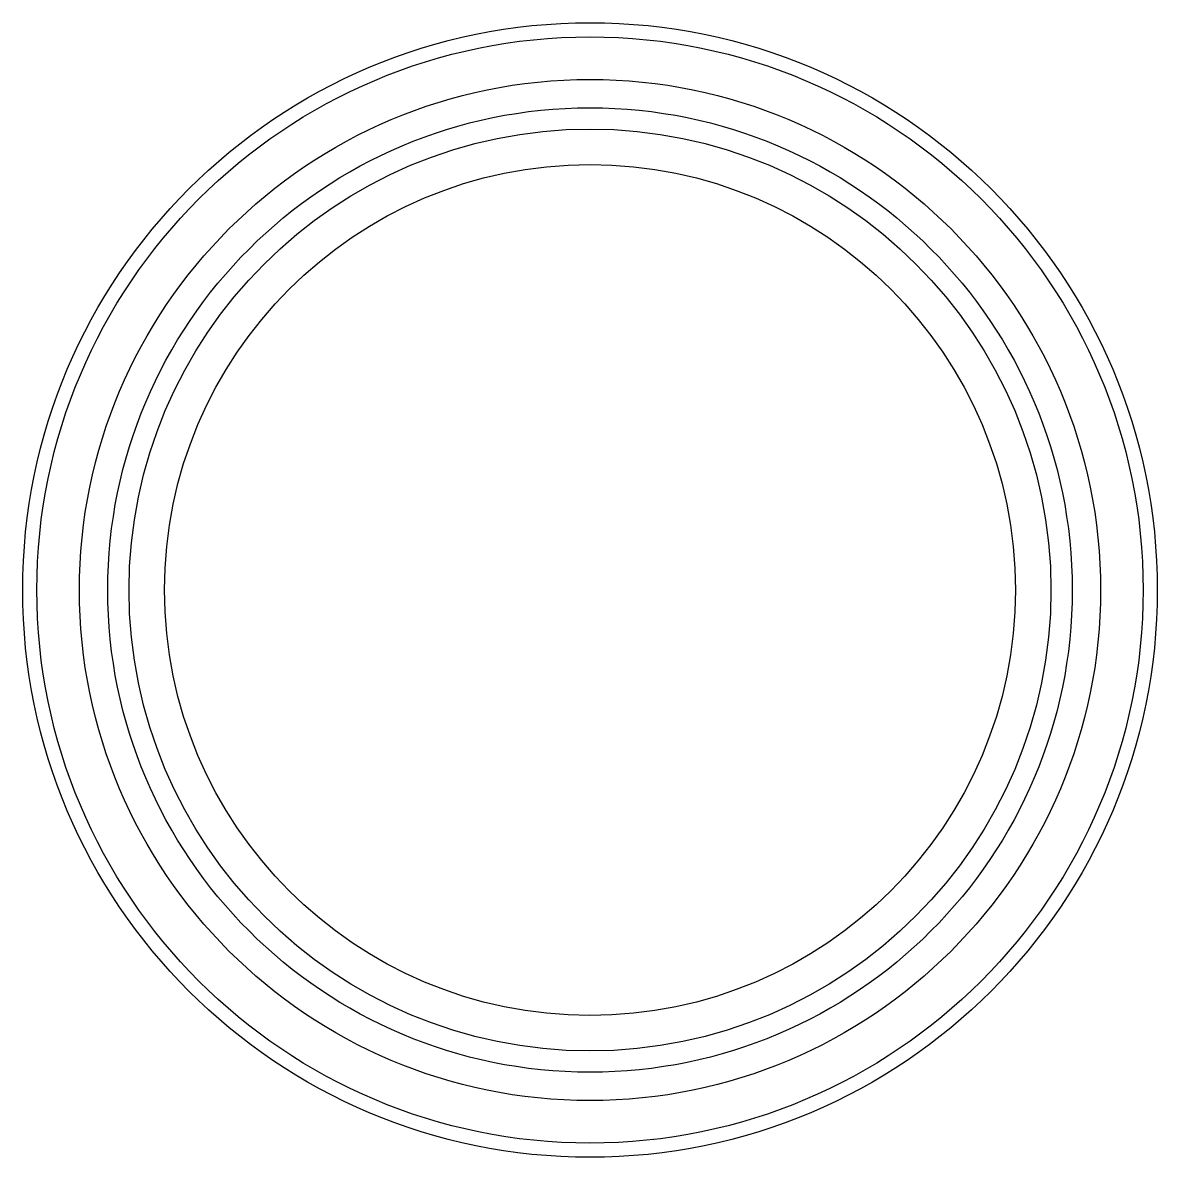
# Model space of a CAD drawing. Header units: millimetres. Extents: x -40 to 40, y -40 to 40.
import ezdxf

# ---------------------------------------------------------------- set-up
doc = ezdxf.new("R2010")
doc.units = ezdxf.units.MM
doc.layers.add('CT05_Bac_Dan_Phi60', color=7, linetype='CONTINUOUS')

msp = doc.modelspace()

# ---------------------------------------------------------------- linework, layer by layer
at = {"layer": 'CT05_Bac_Dan_Phi60'}
for p, q in [((30, 0), (30, 0, 22)), ((30, 0), (30, 0, 22)), ((32.5, 0, 20.8), (32.5, 0, 22)), ((32.5, 0, 20.8), (32.5, 0, 22)), ((32.5, 0), (32.5, 0, 1.2)), ((32.5, 0), (32.5, 0, 1.2)), ((34, 0), (34, 0, 22)), ((34, 0), (34, 0, 22)), ((36, 0), (36, 0, 22)), ((36, 0), (36, 0, 22)), ((39, 0, 20.8), (39, 0, 22)), ((39, 0, 20.8), (39, 0, 22)), ((39, 0), (39, 0, 1.2)), ((39, 0), (39, 0, 1.2)), ((40, 0), (40, 0, 22)), ((40, 0), (40, 0, 22))]:
    msp.add_line(p, q, dxfattribs=at)
for centre, radius in [((0, 0, 22), 40), ((0, 0), 40), ((0, 0, 22), 40), ((0, 0), 40), ((0, 0, 22), 39), ((0, 0, 20.8), 39), ((0, 0, 22), 39), ((0, 0, 20.8), 39), ((0, 0, 1.2), 39), ((0, 0), 39), ((0, 0, 1.2), 39), ((0, 0), 39), ((0, 0, 22), 36), ((0, 0), 36), ((0, 0, 22), 36), ((0, 0), 36), ((0, 0, 22), 34), ((0, 0), 34), ((0, 0, 22), 34), ((0, 0), 34), ((0, 0, 22), 32.5), ((0, 0, 20.8), 32.5), ((0, 0, 22), 32.5), ((0, 0, 20.8), 32.5), ((0, 0, 1.2), 32.5), ((0, 0), 32.5), ((0, 0, 1.2), 32.5), ((0, 0), 32.5), ((0, 0, 22), 30), ((0, 0), 30), ((0, 0, 22), 30), ((0, 0), 30)]:
    msp.add_circle(centre, radius, dxfattribs=at)
for centre, start, end in [((-10.816, 33.287, 11), 0, 0), ((-10.816, 33.287, 11), 0, 0), ((10.816, 33.287, 11), 0, 0), ((10.816, 33.287, 11), 0, 0), ((-28.316, 20.572, 11), 0, 0), ((-28.316, 20.572, 11), 0, 0), ((28.316, 20.572, 11), 0, 0), ((28.316, 20.572, 11), 0, 0), ((-35, 0, 11), 0, 0), ((-35, 0, 11), 0, 0), ((35, 0, 11), -90, 90), ((35, 0, 11), -90, 90), ((-28.316, -20.572, 11), 0, 0), ((-28.316, -20.572, 11), 0, 0), ((28.316, -20.572, 11), 0, 0), ((28.316, -20.572, 11), 0, 0), ((-10.816, -33.287, 11), 0, 0), ((-10.816, -33.287, 11), 0, 0), ((10.816, -33.287, 11), 0, 0), ((10.816, -33.287, 11), 0, 0)]:
    msp.add_arc(centre, 0, start, end, dxfattribs=at)

doc.saveas('drawing.dxf')
